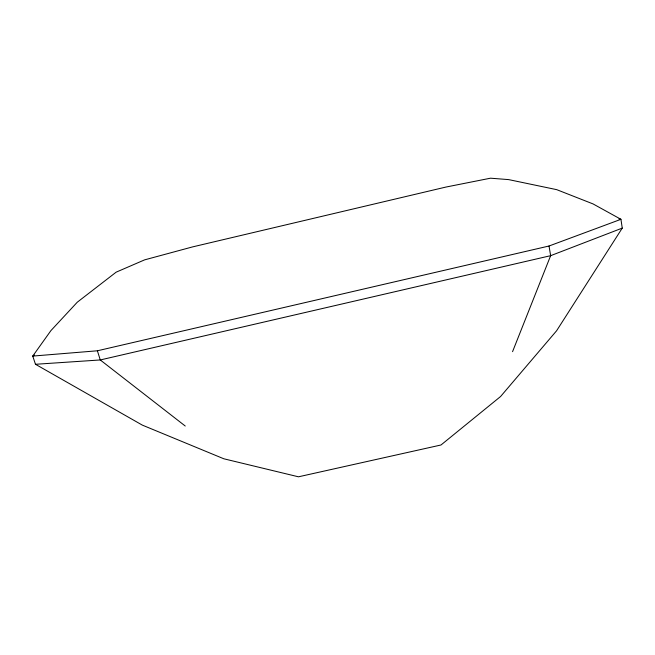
<?xml version="1.0" encoding="UTF-8"?>
<svg xmlns="http://www.w3.org/2000/svg" width="655" height="655" viewBox="0 0 655 655"><rect width="100%" height="100%" fill="white"/><g stroke="black" fill="none" stroke-linecap="round" stroke-linejoin="round"><path stroke-width="0.98" d="M512.554 351.678L550.642 255.671L549.029 246.01L620.94 219.31L622.25 228.104L556.578 330.791L500.584 396.512L440.995 444.991L298.475 476.807L223.838 458.787L142.307 425.111L35.476 364.286L32.75 356.083L50.943 330.578L77.282 302.209L116.148 272.169L144.608 259.863L192.496 246.919L445.85 187.076L490.513 178.193L508.648 179.609L556.717 189.655L593.062 203.926L620.94 219.31L618.959 218.926M34.518 355.059L32.75 356.083L97.398 350.785L549.029 246.01M622.25 228.104L550.642 255.671L100.264 359.955L35.476 364.286M185.242 426.028L100.264 359.955L97.398 350.785"/></g></svg>
